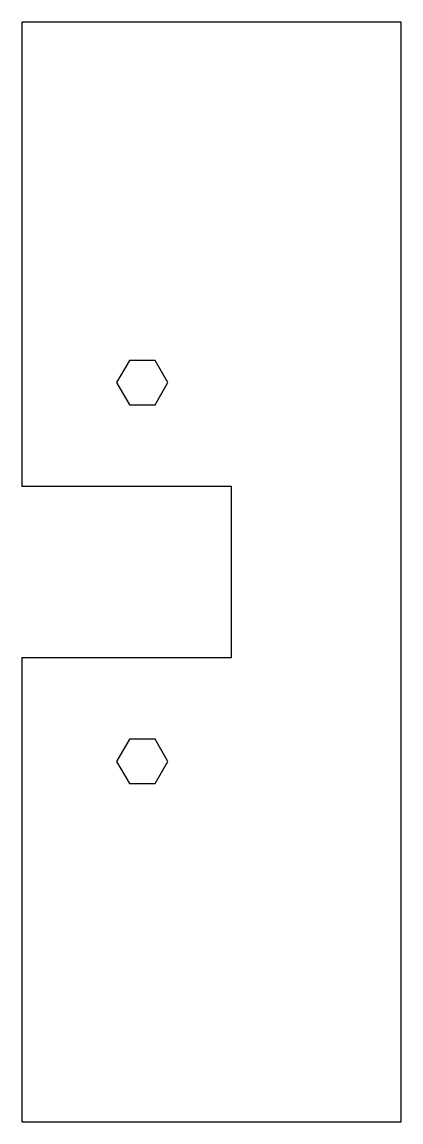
# Model space of a CAD drawing. Header units: millimetres. Extents: x 0 to 52, y 0 to 151.
import ezdxf

# ---------------------------------------------------------------- set-up
doc = ezdxf.new("R2010")
doc.units = ezdxf.units.MM

msp = doc.modelspace()

# ---------------------------------------------------------------- linework, layer by layer
at = {"color": 7, "linetype": 'Continuous', "lineweight": 25}
for p, q in [((0, 87.25), (0, 151)), ((0, 151), (52, 151)), ((52, 151), (52, 0)), ((14.74, 104.55), (12.98, 101.5)), ((18.26, 104.55), (14.74, 104.55)), ((20.02, 101.5), (18.26, 104.55)), ((12.98, 101.5), (14.74, 98.45)), ((18.26, 98.45), (20.02, 101.5)), ((14.74, 98.45), (18.26, 98.45)), ((28.75, 87.25), (0, 87.25)), ((28.75, 63.75), (28.75, 87.25)), ((0, 0), (0, 63.75)), ((0, 63.75), (28.75, 63.75)), ((14.74, 52.55), (12.98, 49.5)), ((18.26, 52.55), (14.74, 52.55)), ((20.02, 49.5), (18.26, 52.55)), ((12.98, 49.5), (14.74, 46.45)), ((18.26, 46.45), (20.02, 49.5)), ((14.74, 46.45), (18.26, 46.45)), ((52, 0), (0, 0))]:
    msp.add_line(p, q, dxfattribs=at)

doc.saveas('drawing.dxf')
